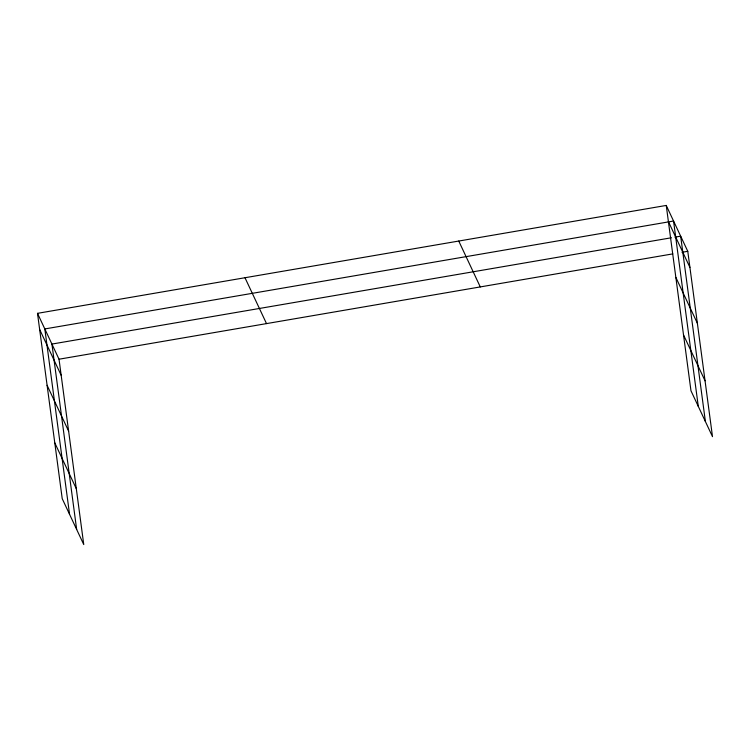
<?xml version="1.0" encoding="UTF-8"?>
<svg xmlns="http://www.w3.org/2000/svg" width="750" height="750" viewBox="0 0 750 750"><rect width="100%" height="100%" fill="white"/><g stroke="black" fill="none" stroke-linecap="round" stroke-linejoin="round"><path stroke-width="1.12" d="M37.5 313.341L59.025 359.213L83.756 544.566L62.231 498.694L37.5 313.341L666.244 205.434L687.769 251.306L712.5 436.659L690.975 390.787L666.244 205.434M671.447 237.759L51.928 344.072L76.659 529.425M674.897 237.159L680.662 236.175L705.394 421.519M59.025 359.213L672.788 253.884M682.003 252.3L687.769 251.306M668.391 221.541L689.916 267.413M675.844 277.387L697.369 323.259M683.522 334.931L705.047 380.803M458.756 241.05L480.281 286.922M244.987 277.734L266.512 323.606M39.647 329.438L61.181 375.309M47.1 385.294L68.634 431.166M54.778 442.838L76.312 488.709M698.288 406.388L673.556 221.034L44.822 328.941L69.553 514.284"/></g></svg>
